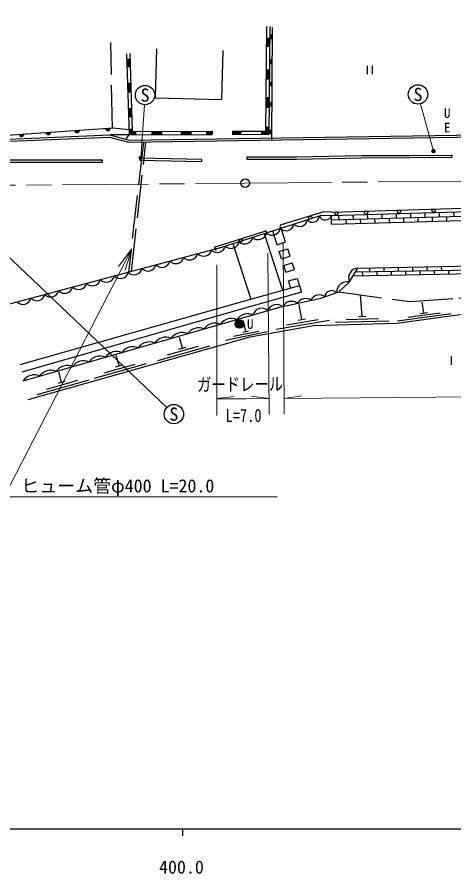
# Model space of a CAD drawing. Units: millimetres at full size, sheet at 1:1000; details may follow other scales. Extents: x 40000 to 680000, y 20000 to 380000.
# Drawn here: x 444990 to 505740, y 198715 to 317932 of the extents above; entities that cross this region are included whole.
import ezdxf
from ezdxf.enums import TextEntityAlignment as Align

# ---------------------------------------------------------------- set-up
doc = ezdxf.new("R2010")
doc.units = ezdxf.units.MM
doc.header["$LTSCALE"] = 1000
doc.linetypes.add('CHAIN', pattern=[18.5, 12, -1.5, 3.5, -1.5])
doc.linetypes.add('DASHED', pattern=[7.5, 6, -1.5])
for name, color, linetype, lineweight in [('M-BGD', 7, 'Continuous', 25), ('M-BMK', 2, 'CHAIN', 13), ('M-BMK-SRVR', 3, 'Continuous', 25), ('M-STR-HTXT', 7, 'Continuous', 13), ('M-STR-STRC', 7, 'Continuous', 25), ('M-TTL-BAND', 7, 'Continuous', 25)]:
    doc.layers.add(name, color=color, linetype=linetype, lineweight=lineweight)
doc.styles.add('ＭＳ ゴシック', font='')
doc.styles.get('ＭＳ ゴシック').set_extended_font_data('MS Gothic')

# ---------------------------------------------------------------- blocks, each defined once
blk = doc.blocks.new('open_arrow')
at = {"color": 0, "linetype": 'Continuous', "lineweight": -2}
blk.add_lwpolyline([(7.5, 1.25), (0, 0), (7.5, -1.25)], dxfattribs=at)

msp = doc.modelspace()

# ---------------------------------------------------------------- hatches: boundary and pattern name
at = {"layer": 'M-BGD'}
for points in [[(480162, 315013), (479722, 315018), (479711, 313870), (480151, 313866)], [(480473, 315506), (480468, 314880, -0.84072)], [(460680, 312118), (460240, 312105), (460272, 311046), (460712, 311060)], [(480449, 312079), (480444, 311454, -0.84072)], [(480119, 310600), (479679, 310604), (479667, 309350), (480107, 309346)], [(480427, 308963), (480422, 308338, -0.84072)], [(460378, 307536), (460818, 307550), (460781, 308762), (460342, 308748)], [(480082, 306737), (479642, 306741), (479629, 305394), (480069, 305390)], [(460483, 304070), (460923, 304083), (460888, 305231), (460448, 305218)], [(480407, 306113), (480402, 305488, -0.84072)], [(448991, 301823), (449616, 301865, -0.84072)], [(453009, 302097), (453634, 302139, -0.84072)], [(457304, 302390), (457929, 302433, -0.84072)], [(460559, 301565), (461477, 301569), (461476, 302009), (460986, 302007), (460975, 302361), (460535, 302348)], [(463706, 302017), (463708, 301577), (465055, 301582), (465053, 302022)], [(467814, 302033), (467816, 301593), (469163, 301598), (469161, 302038)], [(471325, 302046), (471327, 301606), (472100, 301609), (472098, 302049)], [(474925, 302060), (474926, 301620), (476074, 301624), (476073, 302064)], [(480043, 302609), (479603, 302614), (479597, 302077), (478966, 302075), (478968, 301635), (480033, 301639)], [(480380, 302279), (480375, 301653, -0.84072)], [(445301, 301571), (445925, 301613, -0.84072)], [(475309, 275229, -0.41421), (475909, 275829, -0.41421), (476509, 275229, -1)]]:
    msp.add_hatch(color=256, dxfattribs=at).paths.add_polyline_path(points)
at = {"layer": 'M-STR-HTXT'}
for points in [[(503025, 299507, -0.41421), (503115, 299165, -0.41421), (502773, 299075, -1)], [(462365, 298504, -0.41421), (462337, 298151, -0.41421), (461985, 298179, -1)]]:
    msp.add_hatch(color=256, dxfattribs=at).paths.add_polyline_path(points)

# ---------------------------------------------------------------- linework, layer by layer
at = {"layer": 'M-BGD'}
for p, q in [((480479, 316476), (480369, 300825)), ((479722, 315018), (480162, 315013)), ((480468, 314880), (480473, 315506)), ((479711, 313870), (480151, 313866)), ((464367, 313536), (464196, 306694)), ((473464, 306463), (473635, 313305)), ((460240, 312105), (460680, 312118)), ((480444, 311454), (480449, 312079)), ((493685, 311166), (493685, 309992)), ((494385, 311166), (494385, 309992)), ((460272, 311046), (460712, 311060)), ((479679, 310604), (480119, 310600)), ((479667, 309350), (480107, 309346)), ((480422, 308338), (480427, 308963)), ((460342, 308748), (460781, 308762)), ((460378, 307536), (460818, 307550)), ((464196, 306694), (473464, 306463)), ((479642, 306741), (480082, 306737)), ((460448, 305218), (460888, 305231)), ((479629, 305394), (480069, 305390)), ((480402, 305488), (480407, 306113)), ((460483, 304070), (460923, 304083)), ((449616, 301865), (448991, 301823)), ((453634, 302139), (453009, 302097)), ((457929, 302433), (457304, 302390)), ((460535, 302348), (460975, 302361)), ((461476, 302009), (461477, 301569)), ((463706, 302017), (463708, 301577)), ((465053, 302022), (465055, 301582)), ((467814, 302033), (467816, 301593)), ((469161, 302038), (469163, 301598)), ((471325, 302046), (471327, 301606)), ((472098, 302049), (472100, 301609)), ((474925, 302060), (474926, 301620)), ((476073, 302064), (476074, 301624)), ((478966, 302075), (478968, 301635)), ((479603, 302614), (480043, 302609)), ((480375, 301653), (480380, 302279)), ((445925, 301613), (445301, 301571)), ((429995, 298090), (456808, 298053)), ((456808, 298053), (456808, 297753)), ((462047, 298300), (462041, 298000)), ((470646, 298116), (462047, 298300)), ((470646, 298116), (470640, 297816)), ((476928, 298486), (476927, 298186)), ((505473, 298730), (505475, 298430)), ((429994, 297790), (456808, 297753)), ((470640, 297816), (462041, 298000)), ((488690, 290810), (564491, 293049)), ((488723, 289711), (576852, 292313)), ((488741, 289111), (576886, 291574)), ((488741, 289111), (488712, 290311)), ((489705, 290340), (489723, 289740)), ((490722, 289770), (490740, 289167)), ((491704, 290399), (491722, 289799)), ((492721, 289829), (492739, 289223)), ((493703, 290458), (493721, 289858)), ((494720, 289888), (494738, 289279)), ((495702, 290517), (495720, 289917)), ((496719, 289947), (496738, 289334)), ((497701, 290576), (497719, 289976)), ((498719, 290006), (498737, 289390)), ((499700, 290635), (499718, 290035)), ((500718, 290065), (500736, 289446)), ((501700, 290694), (501717, 290094)), ((502717, 290124), (502735, 289502)), ((503699, 290753), (503716, 290154)), ((504716, 290183), (504734, 289558)), ((505698, 290812), (505716, 290213)), ((482331, 286645), (481723, 288538)), ((472599, 285977), (479458, 288149)), ((481935, 279888), (479399, 287792)), ((481145, 286265), (480537, 288157)), ((477522, 278647), (475036, 286392)), ((481145, 286265), (482331, 286645)), ((481449, 285317), (482635, 285698)), ((481776, 284296), (481449, 285317)), ((482962, 284676), (482635, 285698)), ((481776, 284296), (482962, 284676)), ((482076, 283362), (483262, 283742)), ((483555, 282830), (483262, 283742)), ((492056, 282483), (577224, 284075)), ((492371, 283014), (577200, 284600)), ((482369, 282450), (482076, 283362)), ((482369, 282450), (483555, 282830)), ((491734, 281952), (577247, 283550)), ((493997, 283045), (494007, 282520)), ((495997, 283082), (496007, 282557)), ((497007, 282576), (497016, 282051)), ((497997, 283120), (498006, 282595)), ((499006, 282613), (499016, 282088)), ((499996, 283157), (500006, 282632)), ((501006, 282651), (501016, 282126)), ((501996, 283194), (502006, 282669)), ((503006, 282688), (503015, 282163)), ((503996, 283232), (504005, 282707)), ((505005, 282725), (505015, 282201)), ((493007, 282501), (493017, 281976)), ((495007, 282539), (495017, 282014)), ((484285, 280550), (484533, 279667)), ((492987, 276292), (492775, 279276)), ((484603, 275845), (484240, 277928)), ((501551, 276770), (501347, 278256)), ((497918, 275664), (505348, 276687)), ((499363, 276166), (503821, 276780)), ((501031, 276698), (502072, 276842)), ((476780, 274182), (476476, 275650)), ((481021, 274523), (488420, 275746)), ((482442, 275123), (486882, 275856)), ((484085, 275759), (485121, 275930)), ((489259, 275466), (496756, 275679)), ((490748, 275868), (495247, 275997)), ((492462, 276277), (493512, 276307)), ((473964, 272986), (479839, 274202)), ((475078, 273523), (478604, 274252)), ((476369, 274096), (477191, 274267)), ((467976, 271884), (467557, 273373)), ((464563, 270172), (471780, 272211)), ((465908, 270926), (470239, 272149)), ((467471, 271742), (468481, 272027)), ((459164, 269395), (458753, 270848)), ((505371, 270744), (505371, 269570)), ((455751, 267683), (462968, 269722)), ((457096, 268437), (461427, 269660)), ((458658, 269253), (459669, 269538)), ((451184, 267141), (450784, 268563)), ((447771, 265429), (454989, 267468)), ((449117, 266183), (453447, 267407)), ((450679, 266999), (451689, 267284))]:
    msp.add_line(p, q, dxfattribs=at)
at = {"layer": 'M-BGD', "linetype": 'DASHED'}
for p, q in [((458234, 302453), (458030, 314405)), ((462549, 300556), (460466, 282419)), ((460886, 282531), (462914, 300562))]:
    msp.add_line(p, q, dxfattribs=at)
at = {"layer": 'M-BGD'}
for points in [[(178202, 317932), (186876, 302233), (188872, 299764), (189811, 298897), (358612, 299645), (377508, 303670), (392566, 303793), (414154, 300429), (440480, 300522), (457840, 301245), (460515, 300526), (506115, 301212), (552478, 305143)], [(474925, 302060), (479597, 302077), (479737, 316623)], [(474926, 301620), (480033, 301639), (480177, 316619)], [(460218, 312845), (460559, 301565), (472100, 301609)], [(460658, 312858), (460986, 302007), (472098, 302049)], [(428717, 300780), (440474, 300822), (457873, 301547), (460553, 300826), (506070, 301505), (552571, 305454)], [(460538, 302251), (458343, 302461), (442956, 301411)], [(460089, 300951), (460559, 301565), (457873, 301547)], [(476927, 298186), (483829, 298174), (492903, 298366), (499605, 298383), (505475, 298430)], [(476928, 298486), (483826, 298474), (492899, 298666), (499604, 298683), (505473, 298730)], [(488705, 290310), (575885, 292885), (576851, 292351)], [(488705, 290310), (487132, 290273), (473430, 285877), (423733, 272622)], [(488690, 290810), (487655, 290826), (481700, 289042)], [(445851, 267340), (481522, 277570), (487245, 278844), (489745, 279694), (491209, 281086), (492378, 283015)], [(483059, 280205), (482756, 281244), (483955, 281582), (484249, 280539)], [(484285, 280550), (475783, 278158), (445344, 269537)], [(446536, 264706), (477418, 273429), (484396, 274716), (486233, 275019), (497833, 275350), (509575, 276965), (530186, 277763), (549449, 278769), (554632, 278830), (561818, 280310), (564564, 280624), (566388, 280793)], [(484533, 279667), (476033, 277228), (445632, 268527)]]:
    msp.add_lwpolyline(points, dxfattribs=at)
at = {"layer": 'M-BGD', "linetype": 'DASHED'}
msp.add_lwpolyline([(489749, 279695), (499631, 278359), (506410, 278821), (527253, 279381), (534052, 279203), (543179, 278441), (546580, 277627), (551758, 278070), (555580, 278157), (566388, 280793)], dxfattribs=at)
at = {"layer": 'M-BGD'}
for centre, radius in [((493531, 290728), 225), ((498098, 290863), 225), ((502920, 291005), 225), ((485775, 290028), 225), ((489392, 290606), 225), ((476097, 286848), 225), ((475909, 275229), 600)]:
    msp.add_circle(centre, radius, dxfattribs=at)
for centre, radius, start, end in [((480525, 315192), 318, 99.488, 259.70574), ((480501, 311766), 318, 99.488, 259.70574), ((480479, 308650), 318, 99.488, 259.70574), ((480459, 305800), 318, 99.488, 259.70574), ((449300, 301898), 318, 193.79519, 354.01292), ((453318, 302173), 318, 193.79519, 354.01292), ((457613, 302466), 318, 193.79519, 354.01292), ((480432, 301966), 318, 99.488, 259.70574), ((445609, 301647), 318, 193.79519, 354.01292), ((484263, 289971), 1160, 228.27435, 347.30397), ((486100, 290310), 922, 220.11748, 355.46084), ((487848, 290610), 908, 204.25037, 340.733), ((481764, 288826), 225, 106.67649, 286.67649), ((482359, 289360), 1160, 228.27435, 347.30397), ((478550, 288138), 1160, 228.27435, 347.30397), ((479526, 287934), 225, 287.57061, 107.57061), ((480454, 288749), 1160, 228.27435, 347.30397), ((474741, 286916), 1160, 228.27435, 347.30397), ((476646, 287527), 1160, 228.27435, 347.30397), ((468994, 285303), 1160, 225.41932, 344.44894), ((470926, 285818), 1160, 225.41932, 344.44894), ((472847, 286345), 1160, 226.21423, 345.26872), ((472667, 285762), 225, 107.57061, 287.57061), ((465129, 284272), 1160, 225.41932, 344.44894), ((467062, 284788), 1160, 225.41932, 344.44894), ((461264, 283241), 1160, 225.41932, 344.44894), ((463197, 283757), 1160, 225.41932, 344.44894), ((492478, 281636), 1383, 94.40228, 203.42511), ((455467, 281695), 1160, 225.41932, 344.44894), ((457399, 282211), 1160, 225.41932, 344.44894), ((459332, 282726), 1160, 225.41932, 344.44894), ((451602, 280664), 1160, 225.41932, 344.44894), ((453534, 281180), 1160, 225.41932, 344.44894), ((490921, 279615), 1499, 78.91618, 181.19952), ((447737, 279633), 1160, 225.41932, 344.44894), ((449670, 280149), 1160, 225.41932, 344.44894), ((487002, 278055), 1236, 51.54401, 157.05885), ((488732, 278906), 968, 44.47478, 173.08234), ((445805, 279118), 1160, 225.41932, 344.44894), ((481123, 276534), 1402, 53.82196, 156.80013), ((483147, 277015), 1362, 53.6429, 151.44867), ((485107, 277438), 1334, 55.37832, 149.71324), ((477098, 274780), 1885, 66.90619, 145.09767), ((478992, 276255), 1183, 44.63944, 167.36442), ((474813, 274125), 1884, 66.89822, 145.10564), ((470244, 272815), 1884, 66.89822, 145.10564), ((472528, 273470), 1884, 66.89822, 145.10564), ((465674, 271504), 1884, 66.89822, 145.10564), ((467959, 272159), 1884, 66.89822, 145.10564), ((461105, 270194), 1884, 66.89822, 145.10564), ((463389, 270849), 1884, 66.89822, 145.10564), ((456535, 268883), 1884, 66.89822, 145.10564), ((458820, 269538), 1884, 66.89822, 145.10564), ((451966, 267573), 1884, 66.89822, 145.10564), ((454250, 268228), 1884, 66.89822, 145.10564), ((449681, 266918), 1884, 66.89822, 145.10564), ((447396, 266262), 1884, 66.89822, 145.10564)]:
    msp.add_arc(centre, radius, start, end, dxfattribs=at)
at = {"layer": 'M-BMK'}
msp.add_lwpolyline([(76887, 291052), (178037, 292299), (277528, 293259), (377284, 293962), (476719, 294826), (524105, 295284), (576646, 296899)], dxfattribs=at)
at = {"layer": 'M-BMK-SRVR'}
msp.add_circle((476719, 294826), 600, dxfattribs=at)
at = {"layer": 'M-STR-HTXT'}
for p, q in [((462175, 298342), (462689, 305743)), ((502899, 299291), (501109, 305874)), ((440403, 287790), (465815, 263620)), ((482116, 262713), (481999, 286609)), ((479864, 285081), (480040, 262625)), ((472747, 283465), (472747, 262514)), ((472747, 264865), (475185, 265153)), ((480023, 264855), (477589, 265175)), ((482105, 264865), (484532, 265237))]:
    msp.add_line(p, q, dxfattribs=at)
for points in [[(460924, 285684), (443190, 251190), (481177, 251190)], [(482105, 264874), (524430, 265254), (564663, 266510)], [(472747, 264811), (476913, 264827), (480023, 264855)]]:
    msp.add_lwpolyline(points, dxfattribs=at)
for centre in [(502899, 299291), (462175, 298342)]:
    msp.add_circle(centre, 250, dxfattribs=at)
at = {"layer": 'M-STR-STRC'}
for centre in [(462782, 307089), (500755, 307176), (466793, 262690)]:
    msp.add_circle(centre, 1350, dxfattribs=at)
at = {"layer": 'M-TTL-BAND'}
for p, q in [((40000, 205000), (579000, 205000)), ((468000, 205000), (468000, 204000))]:
    msp.add_line(p, q, dxfattribs=at)

# ---------------------------------------------------------------- block references
at = {"layer": 'M-STR-HTXT', "xscale": 400, "yscale": 400, "rotation": 242.8}
msp.add_blockref('open_arrow', (460924, 285684), dxfattribs=at)

# ---------------------------------------------------------------- texts
at = {"layer": 'M-BGD', "style": 'ＭＳ ゴシック'}
for s, p in [('U', (504361, 304564)), ('E', (504361, 302564)), ('U', (476958, 275216))]:
    msp.add_text(s, height=1320, dxfattribs=at).set_placement(p, align=Align.MIDDLE_LEFT)
at = {"layer": 'M-STR-HTXT', "style": 'ＭＳ ゴシック', "width": 0.8}
msp.add_text('ガードレール', height=1833, rotation=0.45, dxfattribs=at).set_placement((476014, 265368), align=Align.BOTTOM_CENTER)
msp.add_text('L=7.0', height=1833, dxfattribs=at).set_placement((476493, 261043), align=Align.BOTTOM_CENTER)
at = {"layer": 'M-STR-HTXT', "style": 'ＭＳ ゴシック'}
msp.add_text('ヒューム管φ400 L=20.0', height=1833, dxfattribs=at).set_placement((445555, 251240), align=Align.BOTTOM_LEFT)
at = {"layer": 'M-STR-STRC', "style": 'ＭＳ ゴシック'}
for p in [(462782, 307089), (500755, 307176), (466793, 262690)]:
    msp.add_text('S', height=1833, dxfattribs=at).set_placement(p, align=Align.MIDDLE_CENTER)
at = {"layer": 'M-TTL-BAND', "style": 'ＭＳ ゴシック'}
msp.add_text('400.0', height=1833, dxfattribs=at).set_placement((467844, 198195), align=Align.BOTTOM_CENTER)

doc.saveas('drawing.dxf')
